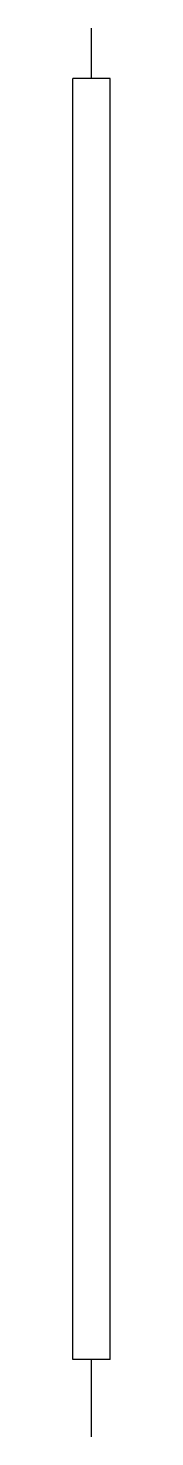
# Model space of a CAD drawing. Header units: millimetres. Extents: x 0 to 48, y 0 to 1815.
import ezdxf

# ---------------------------------------------------------------- set-up
doc = ezdxf.new("R2010")
doc.units = ezdxf.units.MM
doc.layers.add('KwikScaf Matrix', color=7, linetype='Continuous')

# ---------------------------------------------------------------- blocks, each defined once
blk = doc.blocks.new('2D Cross Brace 2.1 Metre C')
at = {"color": 0}
for p, q in [((24, 1749.8), (24, 1814.8)), ((0, 99.6), (0, 1749.8)), ((48, 1749.8), (0, 1749.8)), ((48, 99.6), (48, 1749.8)), ((48, 99.6), (0, 99.6)), ((24, 0), (24, 99.6))]:
    blk.add_line(p, q, dxfattribs=at)

msp = doc.modelspace()

# ---------------------------------------------------------------- block references
at = {"layer": 'KwikScaf Matrix'}
msp.add_blockref('2D Cross Brace 2.1 Metre C', (0, 0), dxfattribs=at)

doc.saveas('drawing.dxf')
